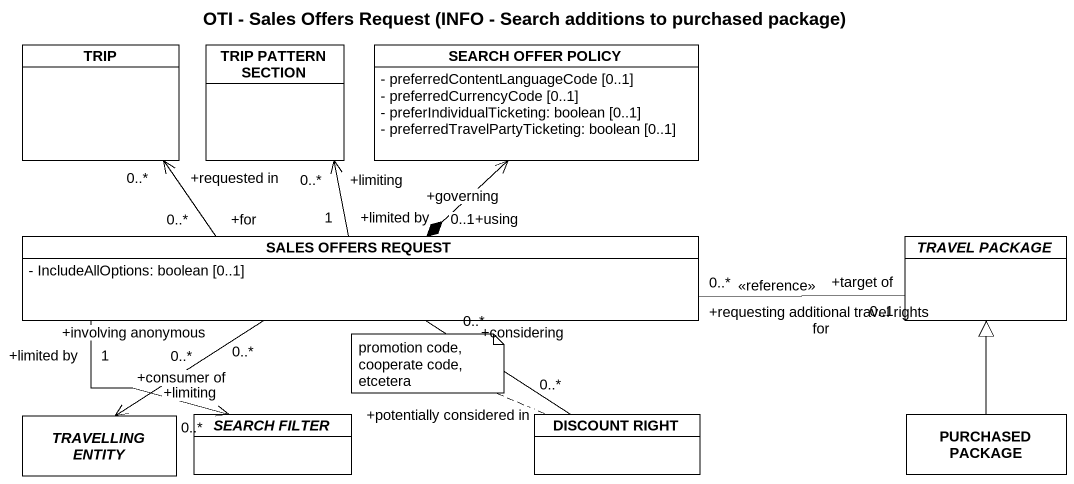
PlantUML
@startuml
title OTI - Sales Offers Request (INFO - Search additions to purchased package)
hide circle
hide empty members
skinparam classAttributeIconSize 0
class TRIP
class "TRIP PATTERN SECTION" as TRIP_PATTERN_SECTION
class "SEARCH OFFER POLICY" as SEARCH_OFFER_POLICY {
  - preferredContentLanguageCode [0..1]
  - preferredCurrencyCode [0..1]
  - preferIndividualTicketing: boolean [0..1]
  - preferredTravelPartyTicketing: boolean [0..1]
}
class "SALES OFFERS REQUEST" as SALES_OFFERS_REQUEST {
  - IncludeAllOptions: boolean [0..1]
}
abstract class "TRAVEL PACKAGE" as TRAVEL_PACKAGE
abstract class "TRAVELLING ENTITY" as TRAVELLING_ENTITY
abstract class "SEARCH FILTER" as SEARCH_FILTER
class "DISCOUNT RIGHT" as DISCOUNT_RIGHT
class "PURCHASED PACKAGE" as PURCHASED_PACKAGE
TRIP "+requested in\n0..*" <-- "+for\n0..*" SALES_OFFERS_REQUEST
SALES_OFFERS_REQUEST "+limited by\n1" -up-> "+limiting\n0..*" TRIP_PATTERN_SECTION
SALES_OFFERS_REQUEST "+using" *-up-> "+governing\n0..1" SEARCH_OFFER_POLICY
SALES_OFFERS_REQUEST "+limited by\n1" --> "+limiting\n0..*" SEARCH_FILTER
TRAVEL_PACKAGE "+target of\n0..1" -left- "+requesting additional travel rights for\n0..*" SALES_OFFERS_REQUEST : <<reference>>
TRAVELLING_ENTITY "+consumer of\n0..*" <-up- "+involving anonymous\n0..*" SALES_OFFERS_REQUEST
DISCOUNT_RIGHT "+potentially considered in\n0..*" -up- "+considering\n0..*" SALES_OFFERS_REQUEST
PURCHASED_PACKAGE -up-|> TRAVEL_PACKAGE
note left of DISCOUNT_RIGHT : promotion code, cooperate code, etcetera
@enduml
